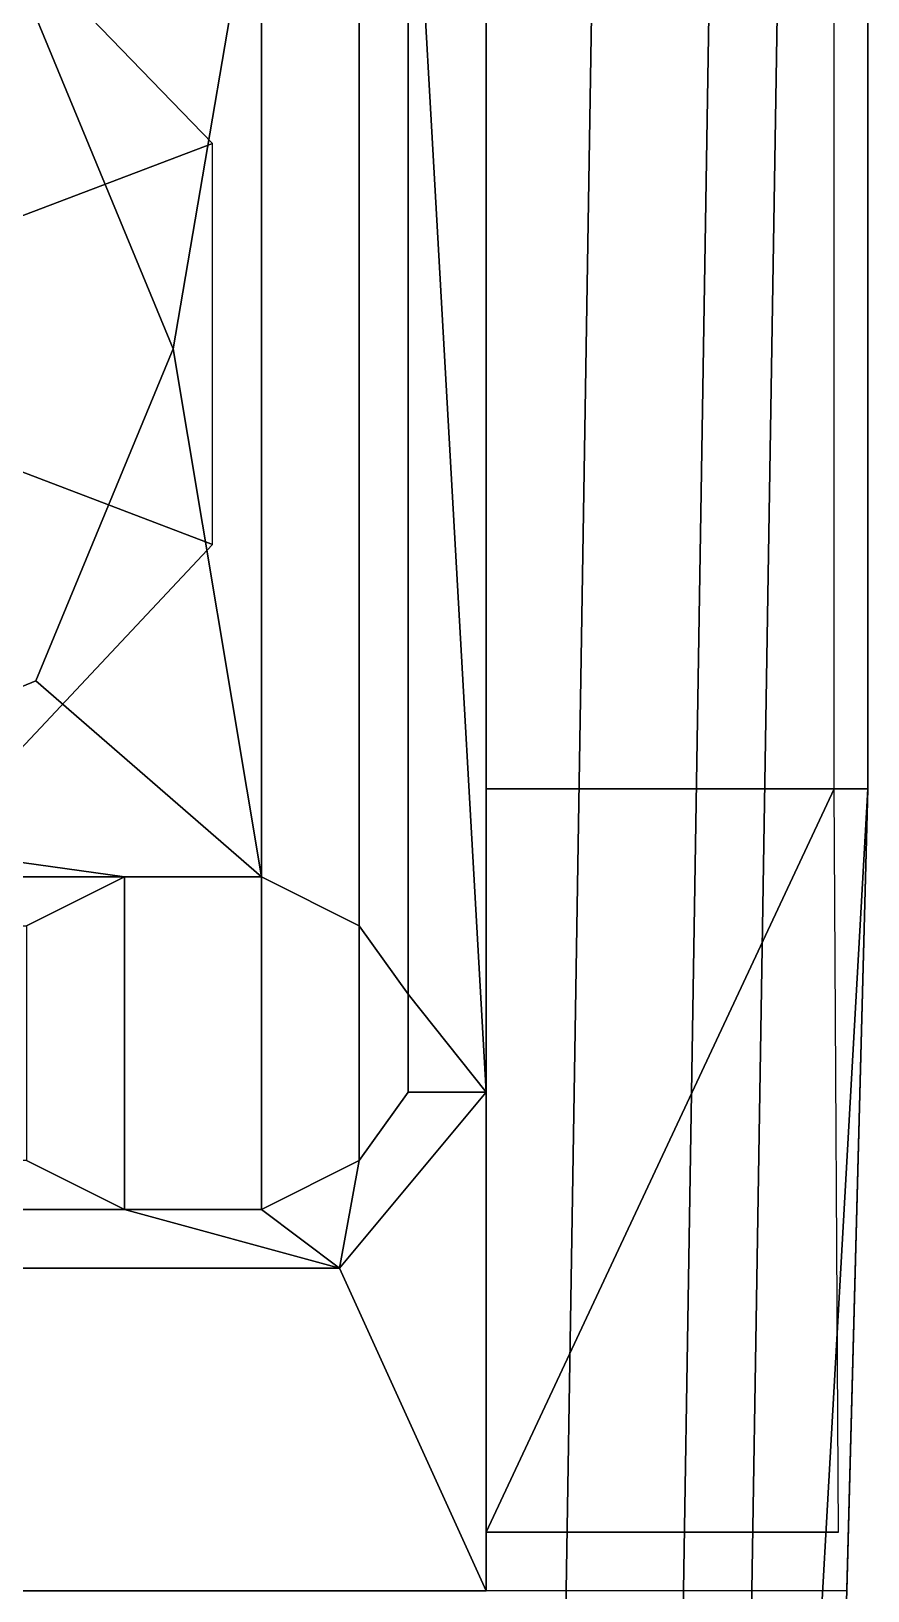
# Model space of a CAD drawing. Header units: millimetres. Extents: x -1.2 to 1.2, y -5.2 to 9.5.
# Drawn here: x 0.335 to 1.19, y -0.96 to 0.635 of the extents above; entities that cross this region are included whole.
import ezdxf

# ---------------------------------------------------------------- set-up
doc = ezdxf.new("R2010")
doc.units = ezdxf.units.MM
for name, color, linetype in [('h2', 2, 'Continuous'), ('superstructure', 3, 'Continuous'), ('turret', 2, 'Continuous')]:
    doc.layers.add(name, color=color, linetype=linetype)

msp = doc.modelspace()

# ---------------------------------------------------------------- linework, layer by layer
at = {"layer": 'h2'}
for points in [[(0, 3.68, -0.37), (0, -2.76, -0.37), (0.8525, -2.76, -0.37), (0.9561855670103094, 3.68, -0.3700000000000001)], [(0.9561855670103094, 3.68, -0.3700000000000001), (0.8525, -2.76, -0.37), (0.9725000000000001, -2.76, -0.31), (1.07618556701031, 3.68, -0.3100000000000001)], [(1.07618556701031, 3.68, -0.3100000000000001), (0.9725000000000001, -2.76, -0.31), (1.0425, -2.76, -0.18), (1.146185567010309, 3.68, -0.1800000000000001)], [(1.146185567010309, 3.680000000000001, -0.1800000000000001), (1.0425, -2.759999999999999, -0.18), (1.19, -0.1400000000000006), (1.19, 2.999999999999999)], [(1.19, 2.999999999999999), (1.19, -0.1400000000000006), (1.19, -0.1400000000000001, 0.3599999999999999), (1.19, 0.8200000000000003, 0.36)], [(1.19, 0.8200000000000003, 0.36), (1.19, -0.1400000000000001, 0.3599999999999999), (0.7999999999999998, -0.1400000000000001, 0.3917441860465116), (0.7999999999999998, 0.8200000000000003, 0.3917441860465117)], [(1.19, -0.1400000000000001, 0.3599999999999999), (1.168534031413612, -0.96, 0.36), (0.7999999999999998, -0.96, 0.3863698801198802), (0.7999999999999998, -0.1400000000000001, 0.3917441860465116)], [(1.19, -0.1400000000000006), (1.19, -0.1400000000000006), (1.0425, -2.759999999999998, -0.18), (1.14, -2.050000000000001)], [(1.19, -0.1400000000000006), (1.14, -2.050000000000001), (1.14, -2.05, 0.38), (1.168534031413612, -0.96, 0.36)], [(1.19, -0.1400000000000006), (1.19, -0.1400000000000006), (1.168534031413612, -0.96, 0.36), (1.19, -0.1400000000000001, 0.3599999999999999)]]:
    msp.add_3dface(points, dxfattribs=at)
at = {"layer": 'superstructure'}
for points in [[(0.72, 0.96, 1.140000000000001), (0.8, -0.4500000000000002, 1.140000000000001), (0.8, 1.06, 1.140000000000001), (0.72, 1.06, 1.140000000000001)], [(0.8, -0.45, 0.8799999999999999), (0.8, -0.9000000000000001, 0.59), (0.8, 0.8200000000000001, 0.59), (0.8, 1.06, 0.8799999999999999)], [(0.8, -0.4500000000000001, 1.14), (0.8, -0.4500000000000001, 0.88), (0.8, 1.06, 0.8799999999999999), (0.8, 1.06, 1.14)], [(0.72, -0.3500000000000001, 1.140000000000001), (0.72, 0.96, 1.140000000000001), (0.6699999999999997, 0.8899999999999999, 1.140000000000001), (0.6699999999999997, -0.28, 1.140000000000001)], [(0.72, -0.3500000000000001, 1.140000000000001), (0.8, -0.4500000000000001, 1.140000000000001), (0.8, -0.4500000000000001, 1.140000000000001), (0.72, 0.96, 1.140000000000001)], [(0.6699999999999997, -0.28, 1.140000000000001), (0.6699999999999997, 0.8899999999999999, 1.140000000000001), (0.5699999999999996, 0.8400000000000001, 1.140000000000001), (0.5699999999999998, -0.2300000000000002, 1.140000000000001)], [(0.43, 0.8400000000000001, 1.140000000000001), (0.3394112549695428, 0.6494112549695428, 1.140000000000001), (0.48, 0.3100000000000001, 1.140000000000001), (0.5699999999999996, 0.8400000000000001, 1.140000000000001)], [(0.5699999999999998, -0.2300000000000002, 1.140000000000001), (0.5699999999999998, -0.2300000000000002, 1.140000000000001), (0.5699999999999996, 0.8400000000000001, 1.140000000000001), (0.48, 0.31, 1.140000000000001)], [(0.8, -0.9, 0.59), (1.155619930475087, -0.1399999999999999, 0.3627983777520278), (1.155619930475087, 0.8200000000000002, 0.3627983777520278), (0.8, 0.8200000000000001, 0.59)], [(0.48, 0.31, 1.140000000000001), (0.3394112549695428, 0.6494112549695428, 1.140000000000001), (0.3394112549695428, 0.6494112549695428, 1.16), (0.48, 0.31, 1.16)], [(0.3394112549695427, -0.02941125496954289, 1.140000000000001), (0.48, 0.31, 1.140000000000001), (0.48, 0.31, 1.16), (0.3394112549695427, -0.02941125496954289, 1.16)], [(0.5699999999999996, -0.2300000000000002, 1.140000000000001), (0.5699999999999996, -0.2300000000000002, 1.140000000000001), (0.48, 0.3100000000000001, 1.140000000000001), (0.3394112549695427, -0.02941125496954283, 1.140000000000001)], [(-8.817165747521116e-17, -0.1699999999999999, 1.140000000000001), (0.3394112549695427, -0.02941125496954289, 1.140000000000001), (0.3394112549695427, -0.02941125496954289, 1.16), (-8.817165747521116e-17, -0.1699999999999999, 1.16)], [(0.4300000000000002, -0.2300000000000002, 1.140000000000001), (0.5699999999999998, -0.2300000000000002, 1.140000000000001), (0.3394112549695427, -0.02941125496954289, 1.140000000000001), (-1.110223024625157e-16, -0.1699999999999999, 1.140000000000001)], [(0.8, -0.9, 0.59), (1.16, -0.9, 0.36), (1.155619930475087, -0.1399999999999999, 0.3627983777520278), (0.8, -0.9, 0.59)], [(-0.4300000000000002, -0.2300000000000004, 1.140000000000001), (-0.4300000000000002, -0.2300000000000004, 1.140000000000001), (0.4300000000000002, -0.2300000000000002, 1.140000000000001), (-1.110223024625157e-16, -0.1699999999999999, 1.140000000000001)], [(-0.3300000000000003, -0.2800000000000001, 1.140000000000001), (0.3300000000000001, -0.28, 1.140000000000001), (0.4300000000000002, -0.2300000000000002, 1.140000000000001), (-0.4300000000000004, -0.2300000000000003, 1.140000000000001)], [(0.4300000000000002, -0.2300000000000002, 1.199999999999999), (0.3300000000000001, -0.28, 1.199999999999999), (0.3300000000000001, -0.5200000000000002, 1.199999999999999), (0.43, -0.5700000000000001, 1.199999999999999)], [(0.4300000000000002, -0.2300000000000002, 1.199999999999999), (0.4300000000000002, -0.2300000000000002, 1.140000000000001), (0.3300000000000001, -0.28, 1.140000000000001), (0.3300000000000001, -0.28, 1.199999999999999)], [(0.5699999999999996, -0.2300000000000002, 1.199999999999999), (0.4300000000000002, -0.2300000000000002, 1.199999999999999), (0.4300000000000002, -0.5700000000000002, 1.199999999999999), (0.5699999999999996, -0.5700000000000001, 1.199999999999999)], [(0.5699999999999998, -0.2300000000000002, 1.199999999999999), (0.5699999999999998, -0.2300000000000002, 1.140000000000001), (0.4300000000000002, -0.2300000000000002, 1.140000000000001), (0.4300000000000002, -0.2300000000000002, 1.199999999999999)], [(0.6699999999999997, -0.28, 1.199999999999999), (0.5699999999999996, -0.2300000000000002, 1.199999999999999), (0.5699999999999996, -0.5700000000000002, 1.199999999999999), (0.6699999999999997, -0.5200000000000002, 1.199999999999999)], [(0.6699999999999997, -0.28, 1.199999999999999), (0.6699999999999997, -0.28, 1.140000000000001), (0.5699999999999996, -0.2300000000000002, 1.140000000000001), (0.5699999999999996, -0.2300000000000002, 1.199999999999999)], [(0.72, -0.3500000000000001, 1.199999999999999), (0.6699999999999997, -0.28, 1.199999999999999), (0.6699999999999997, -0.5200000000000002, 1.199999999999999), (0.72, -0.4500000000000002, 1.199999999999999)], [(0.72, -0.3500000000000001, 1.199999999999999), (0.72, -0.3500000000000001, 1.140000000000001), (0.6699999999999997, -0.28, 1.140000000000001), (0.6699999999999997, -0.28, 1.199999999999999)], [(0.72, -0.4500000000000002, 1.199999999999999), (0.72, -0.4500000000000002, 1.140000000000001), (0.72, -0.3500000000000001, 1.140000000000001), (0.72, -0.3500000000000001, 1.199999999999999)], [(0.72, -0.4500000000000002, 1.140000000000001), (0.8, -0.4500000000000001, 1.140000000000001), (0.8, -0.4500000000000001, 1.140000000000001), (0.72, -0.3500000000000001, 1.140000000000001)], [(0.65, -0.6299999999999999, 1.14), (0.65, -0.6299999999999999, 0.88), (0.8, -0.4500000000000001, 0.88), (0.8, -0.4500000000000001, 1.14)], [(0.65, -0.6299999999999999, 0.88), (0.8, -0.9599999999999997, 0.8799999999999999), (0.8, -0.9599999999999997, 0.8799999999999999), (0.8000000000000002, -0.4500000000000001, 0.88)], [(0.6699999999999997, -0.5200000000000002, 1.140000000000001), (0.65, -0.6299999999999999, 1.140000000000001), (0.8, -0.4500000000000001, 1.140000000000001), (0.72, -0.4500000000000002, 1.140000000000001)], [(0.6699999999999997, -0.5200000000000002, 1.199999999999999), (0.6699999999999997, -0.5200000000000002, 1.140000000000001), (0.72, -0.4500000000000002, 1.140000000000001), (0.72, -0.4500000000000002, 1.199999999999999)], [(0.8, -0.9599999999999997, 0.8799999999999999), (0.8, -0.9, 0.59), (0.8, -0.9000000000000001, 0.59), (0.8, -0.45, 0.8799999999999999)], [(0.3300000000000001, -0.5200000000000001, 1.140000000000001), (-0.3300000000000002, -0.5200000000000002, 1.140000000000001), (-0.4299999999999998, -0.5699999999999997, 1.140000000000001), (0.4300000000000002, -0.57, 1.140000000000001)], [(0.3300000000000001, -0.5200000000000002, 1.199999999999999), (0.3300000000000001, -0.5200000000000002, 1.140000000000001), (0.4300000000000002, -0.5700000000000001, 1.140000000000001), (0.4300000000000002, -0.5700000000000001, 1.199999999999999)], [(0.5699999999999996, -0.5700000000000001, 1.199999999999999), (0.5699999999999996, -0.5700000000000001, 1.140000000000001), (0.6699999999999997, -0.5200000000000002, 1.140000000000001), (0.6699999999999997, -0.5200000000000002, 1.199999999999999)], [(0.5699999999999996, -0.5700000000000001, 1.140000000000001), (0.65, -0.6299999999999999, 1.140000000000001), (0.65, -0.6299999999999999, 1.140000000000001), (0.6699999999999997, -0.5200000000000002, 1.140000000000001)], [(-0.4300000000000009, -0.5700000000000001, 1.140000000000001), (-0.65, -0.63, 1.140000000000001), (0.65, -0.6299999999999999, 1.140000000000001), (0.43, -0.57, 1.140000000000001)], [(0.43, -0.5700000000000001, 1.199999999999999), (0.43, -0.5700000000000001, 1.140000000000001), (0.5699999999999996, -0.5700000000000001, 1.140000000000001), (0.5699999999999996, -0.5700000000000001, 1.199999999999999)], [(0.4299999999999999, -0.57, 1.140000000000001), (0.65, -0.6299999999999999, 1.140000000000001), (0.65, -0.6299999999999999, 1.140000000000001), (0.5699999999999994, -0.57, 1.140000000000001)], [(-0.65, -0.6299999999999999, 0.88), (-0.8, -0.9599999999999997, 0.8799999999999999), (0.8, -0.9599999999999997, 0.8799999999999999), (0.65, -0.6299999999999999, 0.88)], [(-0.65, -0.6299999999999999, 1.14), (-0.65, -0.6299999999999999, 0.88), (0.65, -0.6299999999999999, 0.88), (0.65, -0.6299999999999999, 1.14)], [(0.8, -0.9, 0.3867631220169507), (0.8, -0.9, 0.3867631220169507), (1.16, -0.9, 0.36), (0.8, -0.9, 0.59)], [(0.8, -0.9599999999999997, 0.8799999999999999), (0.8, -0.9599999999999997, 0.3863698801198801), (0.8, -0.9, 0.3867631220169507), (0.8, -0.9000000000000001, 0.5900000000000001)], [(-0.8, -0.9599999999999997, 0.8799999999999999), (-0.3300000000000001, -0.96, 0.42), (0.3300000000000001, -0.96, 0.42), (0.8, -0.9599999999999997, 0.8799999999999999)], [(0.8, -0.9599999999999997, 0.8799999999999999), (0.3300000000000001, -0.9599999999999997, 0.42), (0.8, -0.9599999999999997, 0.3863698801198801), (0.8, -0.9599999999999997, 0.8799999999999999)]]:
    msp.add_3dface(points, dxfattribs=at)
at = {"layer": 'turret'}
for points in [[(0.52, 0.52, 1.16), (0.22, 0.8300000000000001, 1.16), (0.1300000000000001, 0.62, 1.66), (0.3100000000000001, 0.4400000000000001, 1.66)], [(0.52, 0.11, 1.16), (0.52, 0.52, 1.16), (0.3100000000000001, 0.4400000000000001, 1.66), (0.3100000000000001, 0.19, 1.66)], [(0.22, -0.21, 1.16), (0.52, 0.11, 1.16), (0.3100000000000001, 0.1900000000000001, 1.66), (0.1300000000000001, 0, 1.66)]]:
    msp.add_3dface(points, dxfattribs=at)

doc.saveas('drawing.dxf')
